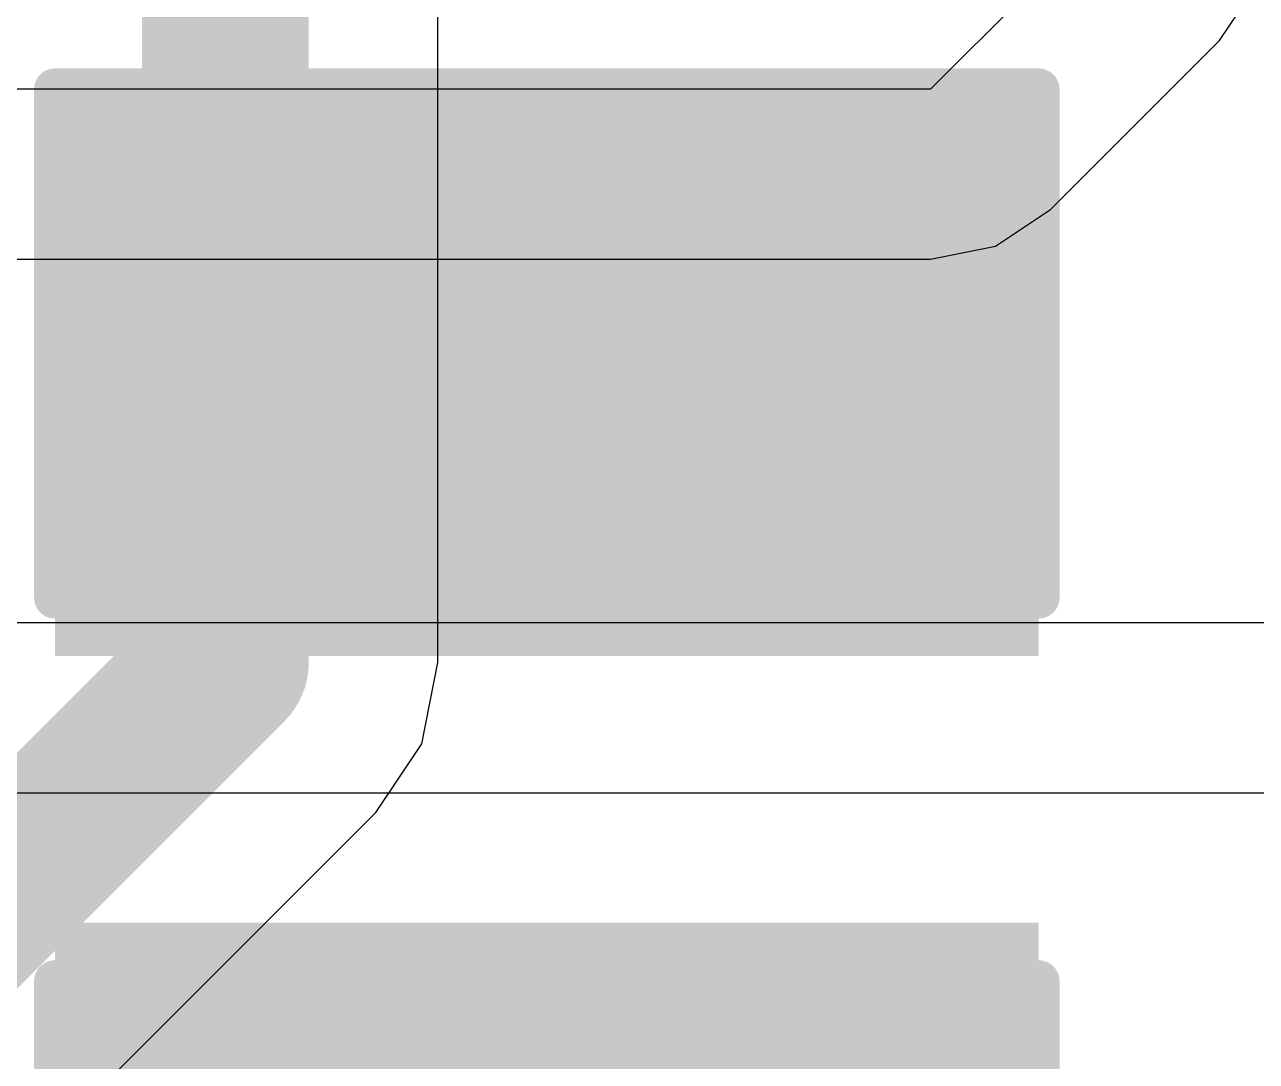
# Model space of a CAD drawing. Header units: inches. Extents: x 0 to 198, y 0 to 199.
# Drawn here: x 5.4761 to 5.6238, y 3.6043 to 3.7287 of the extents above; entities that cross this region are included whole.
import ezdxf

# ---------------------------------------------------------------- set-up
doc = ezdxf.new("R2010")
doc.units = ezdxf.units.IN
doc.header["$MEASUREMENT"] = 0
for name, color, linetype in [('Bottom Layer', 5, 'Continuous'), ('Bottom Overlay', 54, 'Continuous'), ('Bottom Paste', 16, 'Continuous'), ('Bottom Solder', 6, 'Continuous'), ('Layer 2', 76, 'Continuous'), ('Top Layer', 1, 'Continuous')]:
    doc.layers.add(name, color=color, linetype=linetype)

# ---------------------------------------------------------------- blocks, each defined once
blk = doc.blocks.new('C___1210_B_302')
at = {"layer": 'Bottom Layer'}
for points in [[(-0.08, 0.055), (-0.02, 0.055), (-0.02, -0.055), (-0.08, -0.055)], [(0.02, 0.055), (0.08, 0.055), (0.08, -0.055), (0.02, -0.055)]]:
    blk.add_hatch(color=5, dxfattribs=at).paths.add_polyline_path(points)
at = {"layer": 'Bottom Paste'}
for points in [[(-0.08, 0.055), (-0.02, 0.055), (-0.02, -0.055), (-0.08, -0.055)], [(0.02, 0.055), (0.08, 0.055), (0.08, -0.055), (0.02, -0.055)]]:
    blk.add_hatch(color=16, dxfattribs=at).paths.add_polyline_path(points)
at = {"layer": 'Bottom Solder'}
for points in [[(-0.084, 0.059), (-0.016, 0.059), (-0.016, -0.059), (-0.084, -0.059)], [(0.016, 0.059), (0.084, 0.059), (0.084, -0.059), (0.016, -0.059)]]:
    blk.add_hatch(color=6, dxfattribs=at).paths.add_polyline_path(points)
at = {"layer": 'Bottom Overlay'}
for points in [[(-0.084, 0.059, 0.005, 0.005, 0), (-0.084, -0.059, 0.005, 0.005, 0)], [(-0.084, 0.059, 0.005, 0.005, 0), (-0.023, 0.059, 0.005, 0.005, 0)], [(0.023, 0.059, 0.005, 0.005, 0), (0.084, 0.059, 0.005, 0.005, 0)], [(0.084, 0.059, 0.005, 0.005, 0), (0.084, -0.059, 0.005, 0.005, 0)], [(-0.084, -0.059, 0.005, 0.005, 0), (-0.023, -0.059, 0.005, 0.005, 0)], [(0.084, -0.059, 0.005, 0.005, 0), (0.023, -0.059, 0.005, 0.005, 0)]]:
    blk.add_lwpolyline(points, format="xyseb", dxfattribs=at)
for points in [[(-0.08525, 0.059, 0.0025, 0.0025, 1), (-0.08275, 0.059, 0.0025, 0.0025, 1)], [(-0.08525, 0.059, 0.0025, 0.0025, 1), (-0.08275, 0.059, 0.0025, 0.0025, 1)], [(-0.02425, 0.059, 0.0025, 0.0025, 1), (-0.02175, 0.059, 0.0025, 0.0025, 1)], [(0.02175, 0.059, 0.0025, 0.0025, 1), (0.02425, 0.059, 0.0025, 0.0025, 1)], [(0.08275, 0.059, 0.0025, 0.0025, 1), (0.08525, 0.059, 0.0025, 0.0025, 1)], [(0.08275, 0.059, 0.0025, 0.0025, 1), (0.08525, 0.059, 0.0025, 0.0025, 1)], [(-0.08525, -0.059, 0.0025, 0.0025, 1), (-0.08275, -0.059, 0.0025, 0.0025, 1)], [(-0.08525, -0.059, 0.0025, 0.0025, 1), (-0.08275, -0.059, 0.0025, 0.0025, 1)], [(-0.02425, -0.059, 0.0025, 0.0025, 1), (-0.02175, -0.059, 0.0025, 0.0025, 1)], [(0.02175, -0.059, 0.0025, 0.0025, 1), (0.02425, -0.059, 0.0025, 0.0025, 1)], [(0.08275, -0.059, 0.0025, 0.0025, 1), (0.08525, -0.059, 0.0025, 0.0025, 1)], [(0.08275, -0.059, 0.0025, 0.0025, 1), (0.08525, -0.059, 0.0025, 0.0025, 1)]]:
    blk.add_lwpolyline(points, format="xyseb", close=True, dxfattribs=at)

msp = doc.modelspace()

# ---------------------------------------------------------------- linework, layer by layer
at = {"layer": 'Bottom Layer'}
for p, q in [((5.741, 3.65692), (5.31915, 3.65692)), ((5.31915, 3.63652), (5.741, 3.63652))]:
    msp.add_line(p, q, dxfattribs=at)
at = {"layer": 'Layer 2'}
for p, q in [((5.52567, 3.65215), (5.52567, 3.7309)), ((5.52373, 3.6424), (5.52567, 3.65215)), ((5.51821, 3.63413), (5.52373, 3.6424)), ((5.48358, 3.5995), (5.51821, 3.63413))]:
    msp.add_line(p, q, dxfattribs=at)
for points in [[(5.50018, 3.65215, 0.02, 0.02, 0), (5.50018, 3.75283, 0.02, 0.02, 0)], [(5.46556, 3.61753, 0.02, 0.02, 0), (5.50018, 3.65215, 0.02, 0.02, 0)]]:
    msp.add_lwpolyline(points, format="xyseb", dxfattribs=at)
msp.add_lwpolyline([(5.49518, 3.65215, 0.01, 0.01, 1), (5.50518, 3.65215, 0.01, 0.01, 1)], format="xyseb", close=True, dxfattribs=at)
msp.add_lwpolyline([(5.49518, 3.65215, 0.01, 0.01, 1), (5.50518, 3.65215, 0.01, 0.01, 1)], format="xyseb", close=True, dxfattribs=at)
at = {"layer": 'Top Layer'}
for p, q in [((5.605, 3.74118), (5.58474, 3.72092)), ((5.61942, 3.72676), (5.62384, 3.73337)), ((5.59916, 3.7065), (5.61942, 3.72676)), ((5.58474, 3.72092), (5.32461, 3.72092)), ((5.59254, 3.70208), (5.59916, 3.7065)), ((5.58474, 3.70052), (5.59254, 3.70208)), ((5.32461, 3.70052), (5.58474, 3.70052)), ((5.58474, 3.70052), (5.58474, 3.70052))]:
    msp.add_line(p, q, dxfattribs=at)

# ---------------------------------------------------------------- block references
at = {"rotation": 90}
msp.add_blockref('C___1210_B_302', (5.53873, 3.63692), dxfattribs=at)

doc.saveas('drawing.dxf')
